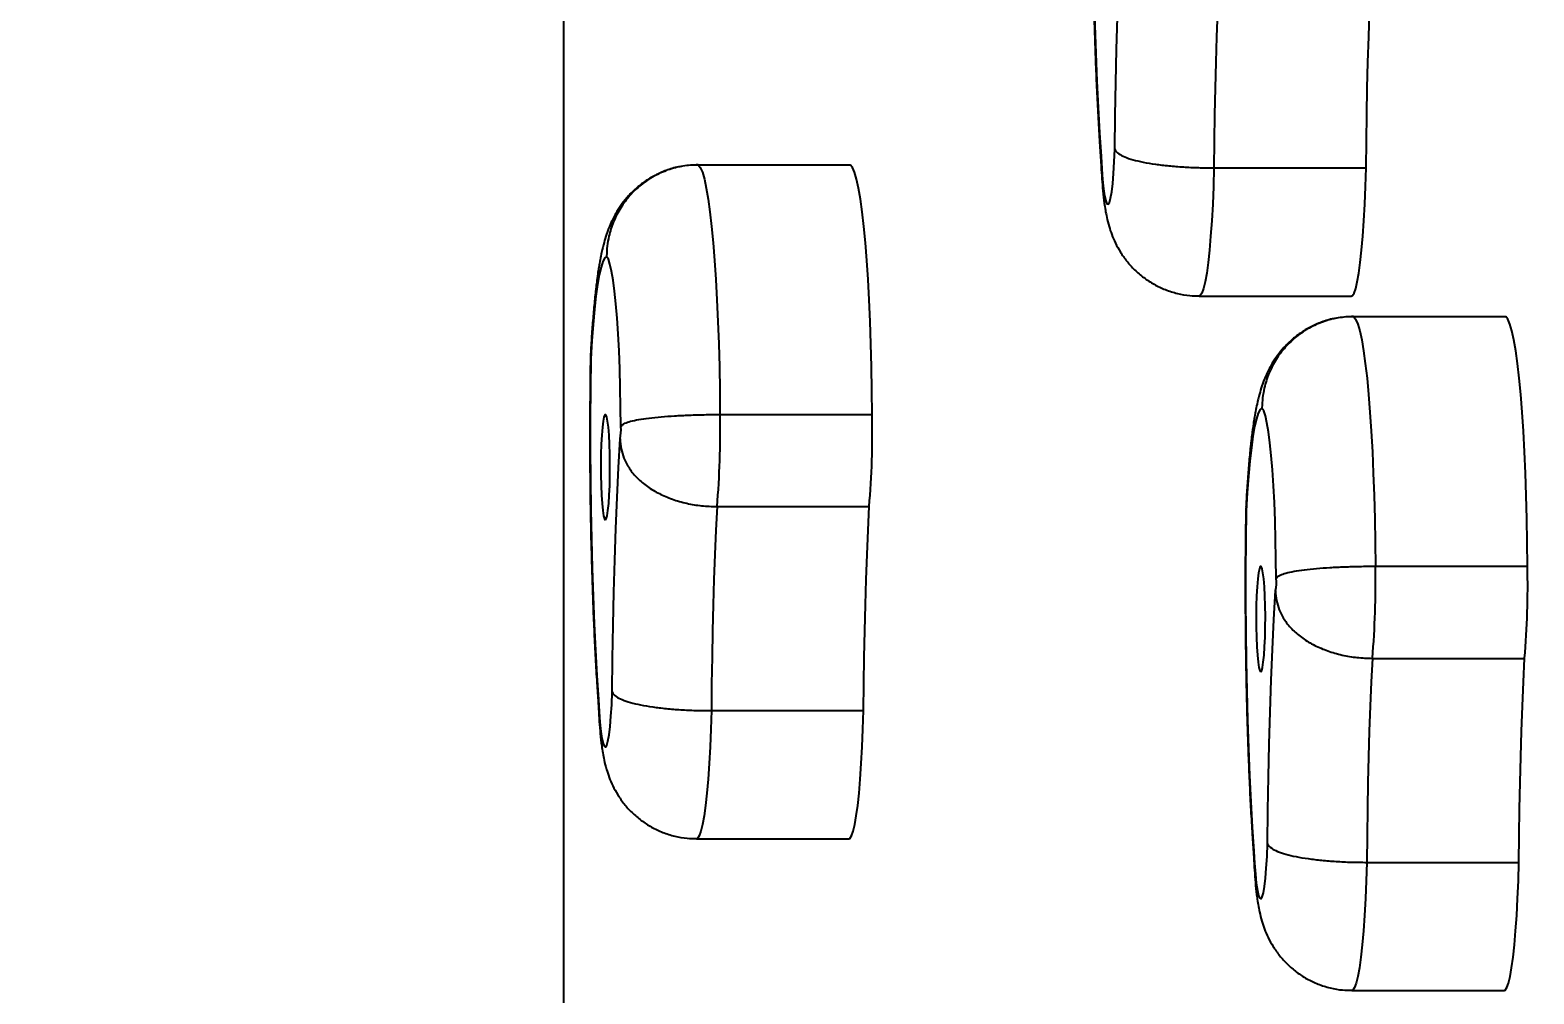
# Model space of a CAD drawing. Header units: millimetres. Extents: x -5052 to 3913, y -2721 to 2583.
# Drawn here: x -2835.3 to -2589.1, y 52.1 to 209.8 of the extents above; entities that cross this region are included whole.
import ezdxf

# ---------------------------------------------------------------- set-up
doc = ezdxf.new("R2010")
doc.units = ezdxf.units.MM
for name, color, linetype in [('DIKOM_ОБЪЕКТ', 7, 'Continuous'), ('DIKOM_РАЗМЕР_ЗОНА', 7, 'Continuous'), ('DIKOM_РАЗМЕР_ОБЪЕКТА', 7, 'Continuous')]:
    doc.layers.add(name, color=color, linetype=linetype)
doc.styles.add('style1', font='arial.ttf', dxfattribs={"width": 0.8})
doc.dimstyles.new('1-50', dxfattribs={"dimtxt": 300, "dimasz": 200, "dimexe": 100, "dimexo": 0, "dimgap": 100, "dimtad": 1, "dimdec": 0, "dimtxsty": 'style1', "dimcen": 0, "dimclrd": 7, "dimclre": 7, "dimadec": 1, "dimazin": 2, "dimtfac": 1, "dimtdec": 0, "dimtmove": 0, "dimatfit": 3, "dimfxl": 0, "dimlwd": 25, "dimlwe": 18, "dimarcsym": 0})

# ---------------------------------------------------------------- blocks, each defined once
blk = doc.blocks.new('*D0')
at = {"layer": 'Defpoints', "color": 0, "transparency": 16777216}
for p in [(-2746.91, 645), (-3040.93, -630.26), (-2746.91, -630.26)]:
    blk.add_point(p, dxfattribs=at)
at = {"layer": 'DIKOM_РАЗМЕР_ОБЪЕКТА', "color": 7, "lineweight": 18, "transparency": 16777216}
for p, q in [((-2746.91, 645), (-3140.93, 645)), ((-2746.91, -630.26), (-3140.93, -630.26))]:
    blk.add_line(p, q, dxfattribs=at)
at = {"layer": 'DIKOM_РАЗМЕР_ОБЪЕКТА', "color": 7, "lineweight": 25, "transparency": 16777216}
blk.add_line((-3040.93, 445), (-3040.93, -430.26), dxfattribs=at)
at = {"layer": 'DIKOM_РАЗМЕР_ОБЪЕКТА', "color": 7, "transparency": 16777216}
for points in [[(-3074.26, 445), (-3007.6, 445), (-3040.93, 645)], [(-3074.26, -430.26), (-3007.6, -430.26), (-3040.93, -630.26)]]:
    blk.add_solid(points, dxfattribs=at)
at = {"layer": 'DIKOM_РАЗМЕР_ОБЪЕКТА', "color": 0, "transparency": 16777216, "insert": (-3294.2, 7.37), "char_height": 300, "attachment_point": 5, "rotation": 90, "style": 'style1'}
blk.add_mtext('1300', dxfattribs=at)
blk = doc.blocks.new('*D3')
at = {"layer": 'Defpoints', "color": 0, "transparency": 16777216}
for p in [(-4246.91, 762.04), (3912.71, 255.47), (3912.71, -2621.25)]:
    blk.add_point(p, dxfattribs=at)
at = {"layer": 'DIKOM_РАЗМЕР_ЗОНА', "color": 7, "lineweight": 18, "transparency": 16777216}
for p, q in [((-4246.91, 762.04), (-4246.91, -2721.25)), ((3912.71, 255.47), (3912.71, -2721.25))]:
    blk.add_line(p, q, dxfattribs=at)
at = {"layer": 'DIKOM_РАЗМЕР_ЗОНА', "color": 7, "lineweight": 25, "transparency": 16777216}
blk.add_line((-4046.91, -2621.25), (3712.71, -2621.25), dxfattribs=at)
at = {"layer": 'DIKOM_РАЗМЕР_ЗОНА', "color": 7, "transparency": 16777216}
for points in [[(-4046.91, -2587.91), (-4046.91, -2654.58), (-4246.91, -2621.25)], [(3712.71, -2587.91), (3712.71, -2654.58), (3912.71, -2621.25)]]:
    blk.add_solid(points, dxfattribs=at)
at = {"layer": 'DIKOM_РАЗМЕР_ЗОНА', "color": 0, "transparency": 16777216, "insert": (-167.1, -2368.08), "char_height": 300, "attachment_point": 5, "style": 'style1'}
blk.add_mtext('8160', dxfattribs=at)
blk = doc.blocks.new('*D4')
at = {"layer": 'Defpoints', "color": 0, "transparency": 16777216}
for p in [(-4601.8, 2582.67), (147.25, 2582.67), (588.68, -2130.26)]:
    blk.add_point(p, dxfattribs=at)
at = {"layer": 'DIKOM_РАЗМЕР_ЗОНА', "color": 7, "lineweight": 18, "transparency": 16777216}
for p, q in [((147.25, 2582.67), (-4701.8, 2582.67)), ((588.68, -2130.26), (-4701.8, -2130.26))]:
    blk.add_line(p, q, dxfattribs=at)
at = {"layer": 'DIKOM_РАЗМЕР_ЗОНА', "color": 7, "lineweight": 25, "transparency": 16777216}
blk.add_line((-4601.8, -1930.26), (-4601.8, 2382.67), dxfattribs=at)
at = {"layer": 'DIKOM_РАЗМЕР_ЗОНА', "color": 7, "transparency": 16777216}
for points in [[(-4635.13, 2382.67), (-4568.46, 2382.67), (-4601.8, 2582.67)], [(-4635.13, -1930.26), (-4568.46, -1930.26), (-4601.8, -2130.26)]]:
    blk.add_solid(points, dxfattribs=at)
at = {"layer": 'DIKOM_РАЗМЕР_ЗОНА', "color": 0, "transparency": 16777216, "insert": (-4854.97, 226.21), "char_height": 300, "attachment_point": 5, "rotation": 90, "style": 'style1'}
blk.add_mtext('4700', dxfattribs=at)

msp = doc.modelspace()

# ---------------------------------------------------------------- linework, layer by layer
at = {"layer": 'DIKOM_ОБЪЕКТ'}
for p, q in [((-2747.99, 291.81), (-2747.99, 14.53)), ((-2725.97, 187.75), (-2726.41, 187.75)), ((-2725.93, 187.79), (-2701.03, 187.79)), ((-2641.51, 187.29), (-2616.6, 187.29)), ((-2643.94, 166.32), (-2619.03, 166.32)), ((-2618.7, 162.92), (-2619.14, 162.92)), ((-2618.66, 162.96), (-2593.76, 162.96)), ((-2722.37, 146.93), (-2697.46, 146.93)), ((-2722.85, 131.86), (-2697.95, 131.86)), ((-2615.09, 122.1), (-2590.19, 122.1)), ((-2615.58, 107.02), (-2590.67, 107.02)), ((-2723.78, 98.46), (-2698.87, 98.46)), ((-2726.2, 77.5), (-2701.3, 77.5)), ((-2616.5, 73.63), (-2591.6, 73.63)), ((-2618.93, 52.66), (-2594.03, 52.66))]:
    msp.add_line(p, q, dxfattribs=at)
at = {"layer": 'DIKOM_ОБЪЕКТ', "flags": 128}
for points in [[(-2661.24, 244.87), (-2661.3, 239.97), (-2661.34, 235.03), (-2661.34, 230.07), (-2661.31, 225.13), (-2661.24, 220.22), (-2661.15, 215.38), (-2661.03, 210.63), (-2660.87, 206), (-2660.69, 201.51), (-2660.48, 197.19), (-2660.24, 193.05), (-2659.98, 189.13)], [(-2657.74, 190.35), (-2657.68, 195.85), (-2657.58, 201.29), (-2657.46, 206.66), (-2657.32, 211.94), (-2657.14, 217.11), (-2656.94, 222.16), (-2656.72, 227.05), (-2656.47, 231.79)], [(-2640.58, 220.68), (-2640.77, 216.82), (-2640.94, 212.84), (-2641.08, 208.75), (-2641.21, 204.58), (-2641.32, 200.34), (-2641.4, 196.03), (-2641.47, 191.68), (-2641.51, 187.29)], [(-2616.6, 187.29), (-2616.56, 191.68), (-2616.5, 196.03), (-2616.41, 200.34), (-2616.31, 204.58), (-2616.18, 208.75), (-2616.03, 212.84), (-2615.87, 216.82), (-2615.68, 220.68)], [(-2659.98, 189.13), (-2659.87, 187.14), (-2659.74, 185.38), (-2659.59, 183.89), (-2659.41, 182.72), (-2659.22, 181.88), (-2659.02, 181.42), (-2658.82, 181.34), (-2658.62, 181.64), (-2658.43, 182.32), (-2658.25, 183.35), (-2658.08, 184.71), (-2657.94, 186.36), (-2657.83, 188.26), (-2657.74, 190.35)], [(-2725.93, 187.79), (-2725.59, 187.36), (-2725.25, 186.57), (-2724.92, 185.44), (-2724.61, 183.98), (-2724.3, 182.19), (-2724.01, 180.1), (-2723.73, 177.71), (-2723.48, 175.05), (-2723.25, 172.14), (-2723.04, 169.01), (-2722.86, 165.67), (-2722.7, 162.15), (-2722.57, 158.49), (-2722.47, 154.71), (-2722.4, 150.85), (-2722.37, 146.93)], [(-2697.46, 146.93), (-2697.5, 150.85), (-2697.57, 154.71), (-2697.67, 158.49), (-2697.79, 162.15), (-2697.95, 165.67), (-2698.13, 169.01), (-2698.34, 172.14), (-2698.57, 175.05), (-2698.83, 177.71), (-2699.1, 180.1), (-2699.39, 182.19), (-2699.7, 183.98), (-2700.02, 185.44), (-2700.35, 186.57), (-2700.69, 187.36), (-2701.03, 187.79)], [(-2641.51, 187.29), (-2641.6, 184.25), (-2641.72, 181.35), (-2641.87, 178.62), (-2642.05, 176.09), (-2642.24, 173.8), (-2642.46, 171.78), (-2642.7, 170.05), (-2642.95, 168.63), (-2643.21, 167.54), (-2643.49, 166.79), (-2643.77, 166.39), (-2643.94, 166.32)], [(-2619.03, 166.32), (-2618.86, 166.39), (-2618.58, 166.79), (-2618.31, 167.54), (-2618.05, 168.63), (-2617.79, 170.05), (-2617.56, 171.78), (-2617.34, 173.8), (-2617.14, 176.09), (-2616.97, 178.62), (-2616.82, 181.35), (-2616.7, 184.25), (-2616.6, 187.29)], [(-2740.92, 172.79), (-2741.23, 172.56), (-2741.53, 171.98), (-2741.83, 171.06), (-2742.12, 169.79), (-2742.4, 168.2), (-2742.66, 166.31), (-2742.9, 164.12), (-2743.13, 161.66), (-2743.33, 158.96), (-2743.51, 156.04)], [(-2738.61, 144.91), (-2738.63, 148.13), (-2738.69, 151.3), (-2738.78, 154.38), (-2738.89, 157.33), (-2739.04, 160.12), (-2739.21, 162.7), (-2739.4, 165.04), (-2739.62, 167.12), (-2739.85, 168.92), (-2740.1, 170.39), (-2740.37, 171.54), (-2740.64, 172.34), (-2740.92, 172.79)], [(-2618.66, 162.96), (-2618.32, 162.53), (-2617.98, 161.74), (-2617.65, 160.61), (-2617.33, 159.15), (-2617.03, 157.36), (-2616.74, 155.27), (-2616.46, 152.88), (-2616.21, 150.22), (-2615.98, 147.31), (-2615.77, 144.18), (-2615.58, 140.84), (-2615.43, 137.32), (-2615.3, 133.66), (-2615.2, 129.88), (-2615.13, 126.02), (-2615.09, 122.1)], [(-2590.19, 122.1), (-2590.23, 126.02), (-2590.3, 129.88), (-2590.4, 133.66), (-2590.52, 137.32), (-2590.68, 140.84), (-2590.86, 144.18), (-2591.07, 147.31), (-2591.3, 150.22), (-2591.56, 152.88), (-2591.83, 155.27), (-2592.12, 157.36), (-2592.43, 159.15), (-2592.75, 160.61), (-2593.08, 161.74), (-2593.41, 162.53), (-2593.76, 162.96)], [(-2743.51, 156.04), (-2743.57, 151.14), (-2743.6, 146.2), (-2743.6, 141.24), (-2743.57, 136.3), (-2743.51, 131.39), (-2743.42, 126.55), (-2743.29, 121.8), (-2743.14, 117.17), (-2742.95, 112.68), (-2742.74, 108.36), (-2742.51, 104.22), (-2742.24, 100.3)], [(-2633.65, 147.96), (-2633.96, 147.73), (-2634.26, 147.15), (-2634.56, 146.23), (-2634.85, 144.96), (-2635.13, 143.37), (-2635.39, 141.47), (-2635.63, 139.29), (-2635.86, 136.83), (-2636.06, 134.13), (-2636.23, 131.21)], [(-2631.34, 120.07), (-2631.36, 123.3), (-2631.42, 126.47), (-2631.5, 129.55), (-2631.62, 132.5), (-2631.76, 135.28), (-2631.93, 137.87), (-2632.13, 140.21), (-2632.35, 142.29), (-2632.58, 144.08), (-2632.83, 145.56), (-2633.09, 146.71), (-2633.37, 147.51), (-2633.65, 147.96)], [(-2741.13, 129.66), (-2740.98, 129.84), (-2740.83, 130.36), (-2740.7, 131.21), (-2740.58, 132.35), (-2740.49, 133.73), (-2740.42, 135.29), (-2740.38, 136.98), (-2740.38, 138.73), (-2740.4, 140.45), (-2740.45, 142.09), (-2740.53, 143.57), (-2740.64, 144.84), (-2740.76, 145.83), (-2740.9, 146.52), (-2741.05, 146.87), (-2741.2, 146.87), (-2741.35, 146.52), (-2741.49, 145.83), (-2741.62, 144.84), (-2741.72, 143.57), (-2741.8, 142.09), (-2741.86, 140.45), (-2741.88, 138.73), (-2741.87, 136.98), (-2741.83, 135.29), (-2741.77, 133.73), (-2741.67, 132.35), (-2741.56, 131.21), (-2741.42, 130.36), (-2741.28, 129.84), (-2741.13, 129.66)], [(-2740.01, 101.52), (-2739.94, 107.02), (-2739.85, 112.46), (-2739.73, 117.83), (-2739.58, 123.11), (-2739.41, 128.28), (-2739.21, 133.33), (-2738.98, 138.23), (-2738.73, 142.96)], [(-2722.85, 131.86), (-2723.04, 127.99), (-2723.2, 124.01), (-2723.35, 119.93), (-2723.48, 115.76), (-2723.58, 111.51), (-2723.67, 107.2), (-2723.73, 102.85), (-2723.78, 98.46)], [(-2698.87, 98.46), (-2698.83, 102.85), (-2698.76, 107.2), (-2698.68, 111.51), (-2698.57, 115.76), (-2698.45, 119.93), (-2698.3, 124.01), (-2698.13, 127.99), (-2697.95, 131.86)], [(-2636.23, 131.21), (-2636.3, 126.31), (-2636.33, 121.37), (-2636.33, 116.41), (-2636.3, 111.47), (-2636.24, 106.56), (-2636.14, 101.72), (-2636.02, 96.97), (-2635.87, 92.34), (-2635.68, 87.85), (-2635.47, 83.53), (-2635.23, 79.39), (-2634.97, 75.47)], [(-2633.86, 104.83), (-2633.7, 105.01), (-2633.56, 105.53), (-2633.43, 106.38), (-2633.31, 107.52), (-2633.22, 108.9), (-2633.15, 110.46), (-2633.11, 112.15), (-2633.1, 113.9), (-2633.13, 115.62), (-2633.18, 117.26), (-2633.26, 118.74), (-2633.37, 120.01), (-2633.49, 121), (-2633.63, 121.69), (-2633.78, 122.04), (-2633.93, 122.04), (-2634.08, 121.69), (-2634.22, 121), (-2634.35, 120.01), (-2634.45, 118.74), (-2634.53, 117.26), (-2634.58, 115.62), (-2634.61, 113.9), (-2634.6, 112.15), (-2634.56, 110.46), (-2634.49, 108.9), (-2634.4, 107.52), (-2634.29, 106.38), (-2634.15, 105.53), (-2634.01, 105.01), (-2633.86, 104.83)], [(-2632.73, 76.69), (-2632.67, 82.19), (-2632.58, 87.63), (-2632.46, 93), (-2632.31, 98.28), (-2632.14, 103.45), (-2631.94, 108.49), (-2631.71, 113.39), (-2631.46, 118.13)], [(-2615.58, 107.02), (-2615.76, 103.16), (-2615.93, 99.18), (-2616.08, 95.09), (-2616.21, 90.92), (-2616.31, 86.68), (-2616.4, 82.37), (-2616.46, 78.02), (-2616.5, 73.63)], [(-2591.6, 73.63), (-2591.56, 78.02), (-2591.49, 82.37), (-2591.41, 86.68), (-2591.3, 90.92), (-2591.17, 95.09), (-2591.03, 99.18), (-2590.86, 103.16), (-2590.67, 107.02)], [(-2742.24, 100.3), (-2742.14, 98.31), (-2742.01, 96.55), (-2741.85, 95.06), (-2741.68, 93.89), (-2741.49, 93.06), (-2741.29, 92.59), (-2741.09, 92.51), (-2740.89, 92.81), (-2740.7, 93.49), (-2740.51, 94.52), (-2740.35, 95.88), (-2740.21, 97.53), (-2740.09, 99.43), (-2740.01, 101.52)], [(-2723.78, 98.46), (-2723.87, 95.42), (-2723.99, 92.52), (-2724.14, 89.79), (-2724.31, 87.26), (-2724.51, 84.97), (-2724.73, 82.95), (-2724.97, 81.22), (-2725.22, 79.8), (-2725.48, 78.71), (-2725.75, 77.96), (-2726.03, 77.56), (-2726.2, 77.5)], [(-2701.3, 77.5), (-2701.13, 77.56), (-2700.85, 77.96), (-2700.58, 78.71), (-2700.31, 79.8), (-2700.06, 81.22), (-2699.82, 82.95), (-2699.61, 84.97), (-2699.41, 87.26), (-2699.23, 89.79), (-2699.08, 92.52), (-2698.96, 95.42), (-2698.87, 98.46)], [(-2634.97, 75.47), (-2634.87, 73.48), (-2634.73, 71.72), (-2634.58, 70.23), (-2634.41, 69.05), (-2634.22, 68.22), (-2634.02, 67.76), (-2633.82, 67.68), (-2633.62, 67.98), (-2633.42, 68.66), (-2633.24, 69.69), (-2633.08, 71.05), (-2632.94, 72.7), (-2632.82, 74.6), (-2632.73, 76.69)], [(-2616.5, 73.63), (-2616.6, 70.59), (-2616.72, 67.69), (-2616.87, 64.95), (-2617.04, 62.43), (-2617.24, 60.14), (-2617.46, 58.12), (-2617.69, 56.39), (-2617.95, 54.97), (-2618.21, 53.88), (-2618.48, 53.13), (-2618.76, 52.73), (-2618.93, 52.66)], [(-2594.03, 52.66), (-2593.86, 52.73), (-2593.58, 53.13), (-2593.3, 53.88), (-2593.04, 54.97), (-2592.79, 56.39), (-2592.55, 58.12), (-2592.33, 60.14), (-2592.14, 62.43), (-2591.96, 64.95), (-2591.81, 67.69), (-2591.69, 70.59), (-2591.6, 73.63)]]:
    msp.add_lwpolyline(points, dxfattribs=at)
at = {"layer": 'DIKOM_ОБЪЕКТ'}
for centre, radius, start, end in [((-2865.09, 143.98), 142.76, 355.129, 1.1847), ((-2840.17, 143.98), 142.74, 355.1287, 1.1851), ((-2743.65, 144.25), 5.09, 345.3466, 7.3971), ((-2757.8, 119.15), 142.74, 355.1287, 1.1851), ((-2732.91, 119.15), 142.75, 355.1288, 1.1849), ((-2636.38, 119.42), 5.09, 345.345, 7.3987)]:
    msp.add_arc(centre, radius, start, end, dxfattribs=at)
for points, knots in [([(-2661.29, 245.36), (-2661.29, 245.33), (-2661.32, 243.76), (-2661.36, 240.61), (-2661.39, 235.91), (-2661.4, 231.19), (-2661.38, 226.48), (-2661.33, 221.8), (-2661.25, 217.16), (-2661.15, 212.59), (-2661.02, 208.1), (-2660.86, 203.71), (-2660.67, 199.44), (-2660.46, 195.32), (-2660.24, 191.55), (-2660.08, 189.25), (-2660, 188.2)], [0, 0, 0, 0, 0.001478, 0.079091, 0.156671, 0.234225, 0.311775, 0.389335, 0.466925, 0.544568, 0.622287, 0.700113, 0.77808, 0.856234, 0.934633, 1, 1, 1, 1]), ([(-2657.74, 190.35), (-2657.74, 190.35), (-2657.64, 190.08), (-2657.25, 189.64), (-2656.16, 189.08), (-2654.82, 188.62), (-2653.12, 188.22), (-2651.15, 187.89), (-2648.92, 187.62), (-2646.55, 187.43), (-2644.04, 187.31), (-2642.36, 187.3), (-2641.51, 187.29)], [0, 0, 0, 0, 0.002043, 0.145145, 0.250935, 0.359758, 0.465084, 0.573432, 0.678552, 0.786707, 0.891829, 1, 1, 1, 1]), ([(-2728.68, 187.52), (-2728.85, 187.5), (-2729.7, 187.38), (-2731.16, 186.91), (-2733, 186.12), (-2734.65, 185.11), (-2736.1, 183.97), (-2737.36, 182.74), (-2738.4, 181.45), (-2739.26, 180.16), (-2739.95, 178.88), (-2740.5, 177.63), (-2740.97, 176.36), (-2741.38, 174.97), (-2741.81, 173.21), (-2742.2, 171.13), (-2742.54, 168.72), (-2742.84, 166.18), (-2743.09, 163.47), (-2743.32, 160.56), (-2743.47, 158.26), (-2743.54, 156.9), (-2743.55, 156.6)], [0, 0, 0, 0, 0.0102332, 0.0533109, 0.0950124, 0.1354753, 0.1747648, 0.2129095, 0.2499497, 0.2861289, 0.3222237, 0.3594737, 0.399887, 0.4468727, 0.5066094, 0.5942569, 0.6753584, 0.7505566, 0.829714, 0.9052528, 0.9788277, 1, 1, 1, 1]), ([(-2725.93, 187.79), (-2726.77, 187.75), (-2728.45, 187.67), (-2730.9, 187.01), (-2733.21, 185.98), (-2735.32, 184.57), (-2737.15, 182.82), (-2738.68, 180.79), (-2739.84, 178.53), (-2740.69, 175.88), (-2740.91, 173.93), (-2740.92, 172.82), (-2740.92, 172.79)], [0, 0, 0, 0, 0.107307, 0.214612, 0.321918, 0.429225, 0.536549, 0.643876, 0.751256, 0.858638, 0.996645, 1, 1, 1, 1]), ([(-2659.92, 188.33), (-2659.97, 188.59), (-2660.01, 188.85), (-2659.98, 189.12), (-2659.98, 189.13)], [0, 0, 0, 0, 0.965329, 1, 1, 1, 1]), ([(-2660.01, 188.32), (-2660, 188.08), (-2659.96, 187.1), (-2659.86, 185.46), (-2659.69, 183.44), (-2659.46, 181.37), (-2659.16, 179.54), (-2658.73, 177.8), (-2658.26, 176.37), (-2657.66, 174.95), (-2656.84, 173.48), (-2655.8, 171.99), (-2654.51, 170.57), (-2653.01, 169.29), (-2651.31, 168.19), (-2649.47, 167.32), (-2647.5, 166.71), (-2645.64, 166.36), (-2644.45, 166.36), (-2643.94, 166.36)], [0, 0, 0, 0, 0.023906, 0.093912, 0.166386, 0.245084, 0.342543, 0.400556, 0.447668, 0.495763, 0.547133, 0.601634, 0.658246, 0.71633, 0.775417, 0.83514, 0.895262, 0.95563, 1, 1, 1, 1]), ([(-2621.41, 162.69), (-2621.58, 162.66), (-2622.43, 162.55), (-2623.89, 162.07), (-2625.72, 161.28), (-2627.38, 160.28), (-2628.83, 159.14), (-2630.08, 157.9), (-2631.13, 156.62), (-2631.99, 155.32), (-2632.67, 154.05), (-2633.23, 152.8), (-2633.7, 151.53), (-2634.11, 150.14), (-2634.54, 148.38), (-2634.92, 146.29), (-2635.27, 143.89), (-2635.57, 141.34), (-2635.82, 138.64), (-2636.04, 135.73), (-2636.19, 133.43), (-2636.26, 132.07), (-2636.28, 131.77)], [0, 0, 0, 0, 0.010234, 0.053311, 0.095013, 0.135477, 0.174765, 0.21291, 0.249951, 0.28613, 0.322224, 0.359474, 0.399888, 0.446873, 0.506611, 0.594257, 0.67536, 0.750556, 0.829715, 0.905253, 0.978828, 1, 1, 1, 1]), ([(-2618.66, 162.96), (-2619.5, 162.92), (-2621.18, 162.84), (-2623.63, 162.18), (-2625.94, 161.15), (-2628.05, 159.73), (-2629.88, 157.99), (-2631.41, 155.96), (-2632.57, 153.7), (-2633.41, 151.05), (-2633.64, 149.09), (-2633.65, 147.99), (-2633.65, 147.96)], [0, 0, 0, 0, 0.1073047, 0.2146122, 0.3219186, 0.4292229, 0.5365491, 0.6438742, 0.7512553, 0.8586371, 0.9966444, 1, 1, 1, 1]), ([(-2743.56, 156.53), (-2743.56, 156.5), (-2743.59, 154.93), (-2743.62, 151.78), (-2743.66, 147.08), (-2743.67, 142.37), (-2743.65, 137.66), (-2743.6, 132.97), (-2743.52, 128.33), (-2743.41, 123.76), (-2743.28, 119.27), (-2743.12, 114.88), (-2742.94, 110.61), (-2742.73, 106.49), (-2742.5, 102.72), (-2742.34, 100.42), (-2742.27, 99.37)], [0, 0, 0, 0, 0.001478, 0.079091, 0.156671, 0.234226, 0.311775, 0.389336, 0.466926, 0.544568, 0.622287, 0.700113, 0.77808, 0.856234, 0.934633, 1, 1, 1, 1]), ([(-2743.46, 156.59), (-2743.5, 156.42), (-2743.55, 156.23), (-2743.51, 156.05), (-2743.51, 156.04)], [0, 0, 0, 0, 0.973411, 1, 1, 1, 1]), ([(-2738.61, 144.91), (-2738.61, 144.91), (-2738.51, 145.16), (-2738.12, 145.46), (-2737.05, 145.83), (-2735.71, 146.11), (-2734.01, 146.35), (-2732.04, 146.56), (-2729.8, 146.72), (-2727.42, 146.84), (-2724.91, 146.91), (-2723.22, 146.92), (-2722.37, 146.93)], [0, 0, 0, 0, 0.0016795, 0.1432313, 0.2488649, 0.3575554, 0.4631171, 0.5717351, 0.6772706, 0.7858648, 0.8914028, 1, 1, 1, 1]), ([(-2738.73, 142.96), (-2738.73, 142.96), (-2738.71, 142.37), (-2738.57, 141.27), (-2738.09, 139.66), (-2737.23, 138.03), (-2735.93, 136.47), (-2734.28, 135.09), (-2732.35, 133.95), (-2730.17, 133.02), (-2727.84, 132.36), (-2725.36, 131.94), (-2723.7, 131.88), (-2722.85, 131.86)], [0, 0, 0, 0, 0.001079, 0.081256, 0.164375, 0.268224, 0.375112, 0.47807, 0.583956, 0.686486, 0.791958, 0.894489, 1, 1, 1, 1]), ([(-2636.28, 131.7), (-2636.28, 131.67), (-2636.31, 130.1), (-2636.35, 126.95), (-2636.39, 122.25), (-2636.39, 117.53), (-2636.37, 112.82), (-2636.32, 108.14), (-2636.25, 103.5), (-2636.14, 98.93), (-2636.01, 94.44), (-2635.85, 90.05), (-2635.67, 85.78), (-2635.45, 81.65), (-2635.23, 77.89), (-2635.07, 75.59), (-2635, 74.54)], [0, 0, 0, 0, 0.001478, 0.07909, 0.156671, 0.234225, 0.311775, 0.389335, 0.466925, 0.544568, 0.622287, 0.700113, 0.77808, 0.856234, 0.934633, 1, 1, 1, 1]), ([(-2636.18, 131.76), (-2636.23, 131.58), (-2636.28, 131.4), (-2636.23, 131.22), (-2636.23, 131.21)], [0, 0, 0, 0, 0.973368, 1, 1, 1, 1]), ([(-2631.34, 120.07), (-2631.34, 120.08), (-2631.24, 120.33), (-2630.85, 120.62), (-2629.78, 120.99), (-2628.44, 121.28), (-2626.74, 121.52), (-2624.76, 121.73), (-2622.53, 121.89), (-2620.15, 122.01), (-2617.64, 122.08), (-2615.95, 122.09), (-2615.09, 122.1)], [0, 0, 0, 0, 0.001677, 0.143232, 0.248867, 0.357555, 0.463117, 0.571735, 0.677269, 0.785867, 0.891403, 1, 1, 1, 1]), ([(-2631.46, 118.13), (-2631.46, 118.12), (-2631.43, 117.54), (-2631.3, 116.44), (-2630.82, 114.82), (-2629.96, 113.2), (-2628.66, 111.64), (-2627, 110.26), (-2625.08, 109.11), (-2622.9, 108.19), (-2620.57, 107.53), (-2618.09, 107.1), (-2616.42, 107.05), (-2615.58, 107.02)], [0, 0, 0, 0, 0.001081, 0.081259, 0.164375, 0.268224, 0.375111, 0.478071, 0.583957, 0.686487, 0.791959, 0.894489, 1, 1, 1, 1]), ([(-2740.01, 101.52), (-2740, 101.52), (-2739.91, 101.25), (-2739.51, 100.81), (-2738.43, 100.25), (-2737.08, 99.79), (-2735.38, 99.39), (-2733.42, 99.06), (-2731.19, 98.79), (-2728.82, 98.6), (-2726.31, 98.48), (-2724.63, 98.47), (-2723.78, 98.46)], [0, 0, 0, 0, 0.002043, 0.145148, 0.250937, 0.359758, 0.465081, 0.573433, 0.678551, 0.786707, 0.891827, 1, 1, 1, 1]), ([(-2742.19, 99.5), (-2742.23, 99.76), (-2742.28, 100.02), (-2742.24, 100.29), (-2742.24, 100.3)], [0, 0, 0, 0, 0.965333, 1, 1, 1, 1]), ([(-2742.28, 99.5), (-2742.27, 99.25), (-2742.22, 98.27), (-2742.12, 96.63), (-2741.96, 94.62), (-2741.72, 92.55), (-2741.43, 90.71), (-2741, 88.97), (-2740.53, 87.54), (-2739.92, 86.13), (-2739.11, 84.65), (-2738.06, 83.16), (-2736.78, 81.74), (-2735.27, 80.46), (-2733.58, 79.37), (-2731.73, 78.49), (-2729.77, 77.88), (-2727.91, 77.53), (-2726.71, 77.53), (-2726.21, 77.53)], [0, 0, 0, 0, 0.023906, 0.09391, 0.166385, 0.245085, 0.342543, 0.400556, 0.447667, 0.495762, 0.547133, 0.601634, 0.658245, 0.716331, 0.775416, 0.835138, 0.895261, 0.955628, 1, 1, 1, 1]), ([(-2632.73, 76.69), (-2632.73, 76.69), (-2632.64, 76.42), (-2632.24, 75.98), (-2631.16, 75.41), (-2629.81, 74.96), (-2628.11, 74.56), (-2626.14, 74.23), (-2623.92, 73.96), (-2621.54, 73.77), (-2619.04, 73.65), (-2617.36, 73.64), (-2616.5, 73.63)], [0, 0, 0, 0, 0.0020426, 0.1451453, 0.2509348, 0.3597577, 0.4650832, 0.5734312, 0.6785542, 0.7867057, 0.8918265, 1, 1, 1, 1]), ([(-2634.92, 74.67), (-2634.96, 74.93), (-2635.01, 75.19), (-2634.97, 75.46), (-2634.97, 75.47)], [0, 0, 0, 0, 0.965397, 1, 1, 1, 1]), ([(-2635.01, 74.66), (-2634.99, 74.41), (-2634.95, 73.44), (-2634.85, 71.8), (-2634.69, 69.78), (-2634.45, 67.71), (-2634.15, 65.88), (-2633.73, 64.14), (-2633.26, 62.71), (-2632.65, 61.29), (-2631.84, 59.82), (-2630.79, 58.33), (-2629.5, 56.91), (-2628, 55.63), (-2626.31, 54.53), (-2624.46, 53.66), (-2622.5, 53.05), (-2620.64, 52.7), (-2619.44, 52.7), (-2618.93, 52.7)], [0, 0, 0, 0, 0.023907, 0.093912, 0.166386, 0.245084, 0.342543, 0.400558, 0.447668, 0.495763, 0.547134, 0.601635, 0.658246, 0.716331, 0.775417, 0.83514, 0.895263, 0.955628, 1, 1, 1, 1])]:
    msp.add_open_spline(points, degree=3, knots=knots, dxfattribs=at)

# ---------------------------------------------------------------- dimensions: what is measured, and where the dimension line sits
at = {"layer": 'DIKOM_РАЗМЕР_ЗОНА'}
dim = msp.add_linear_dim(base=(-4601.8, 2582.67), p1=(588.68, -2130.26), p2=(147.25, 2582.67), angle=90, text='4700', dimstyle='1-50', dxfattribs=at)
dim.commit()
dim.dimension.update_dxf_attribs({"geometry": '*D4', "text_midpoint": (-4601.8, 226.21), "dimtype": 160})
dim = msp.add_linear_dim(base=(3912.71, -2621.25), p1=(-4246.91, 762.04), p2=(3912.71, 255.47), text='8160', dimstyle='1-50', dxfattribs=at)
dim.commit()
dim.dimension.update_dxf_attribs({"geometry": '*D3', "text_midpoint": (-167.1, -2621.25), "dimtype": 160})
at = {"layer": 'DIKOM_РАЗМЕР_ОБЪЕКТА'}
dim = msp.add_linear_dim(base=(-3040.93, -630.26), p1=(-2746.91, 645), p2=(-2746.91, -630.26), angle=90, text='1300', dimstyle='1-50', dxfattribs=at)
dim.commit()
dim.dimension.update_dxf_attribs({"geometry": '*D0', "text_midpoint": (-3040.93, 7.37), "dimtype": 160})

doc.saveas('drawing.dxf')
